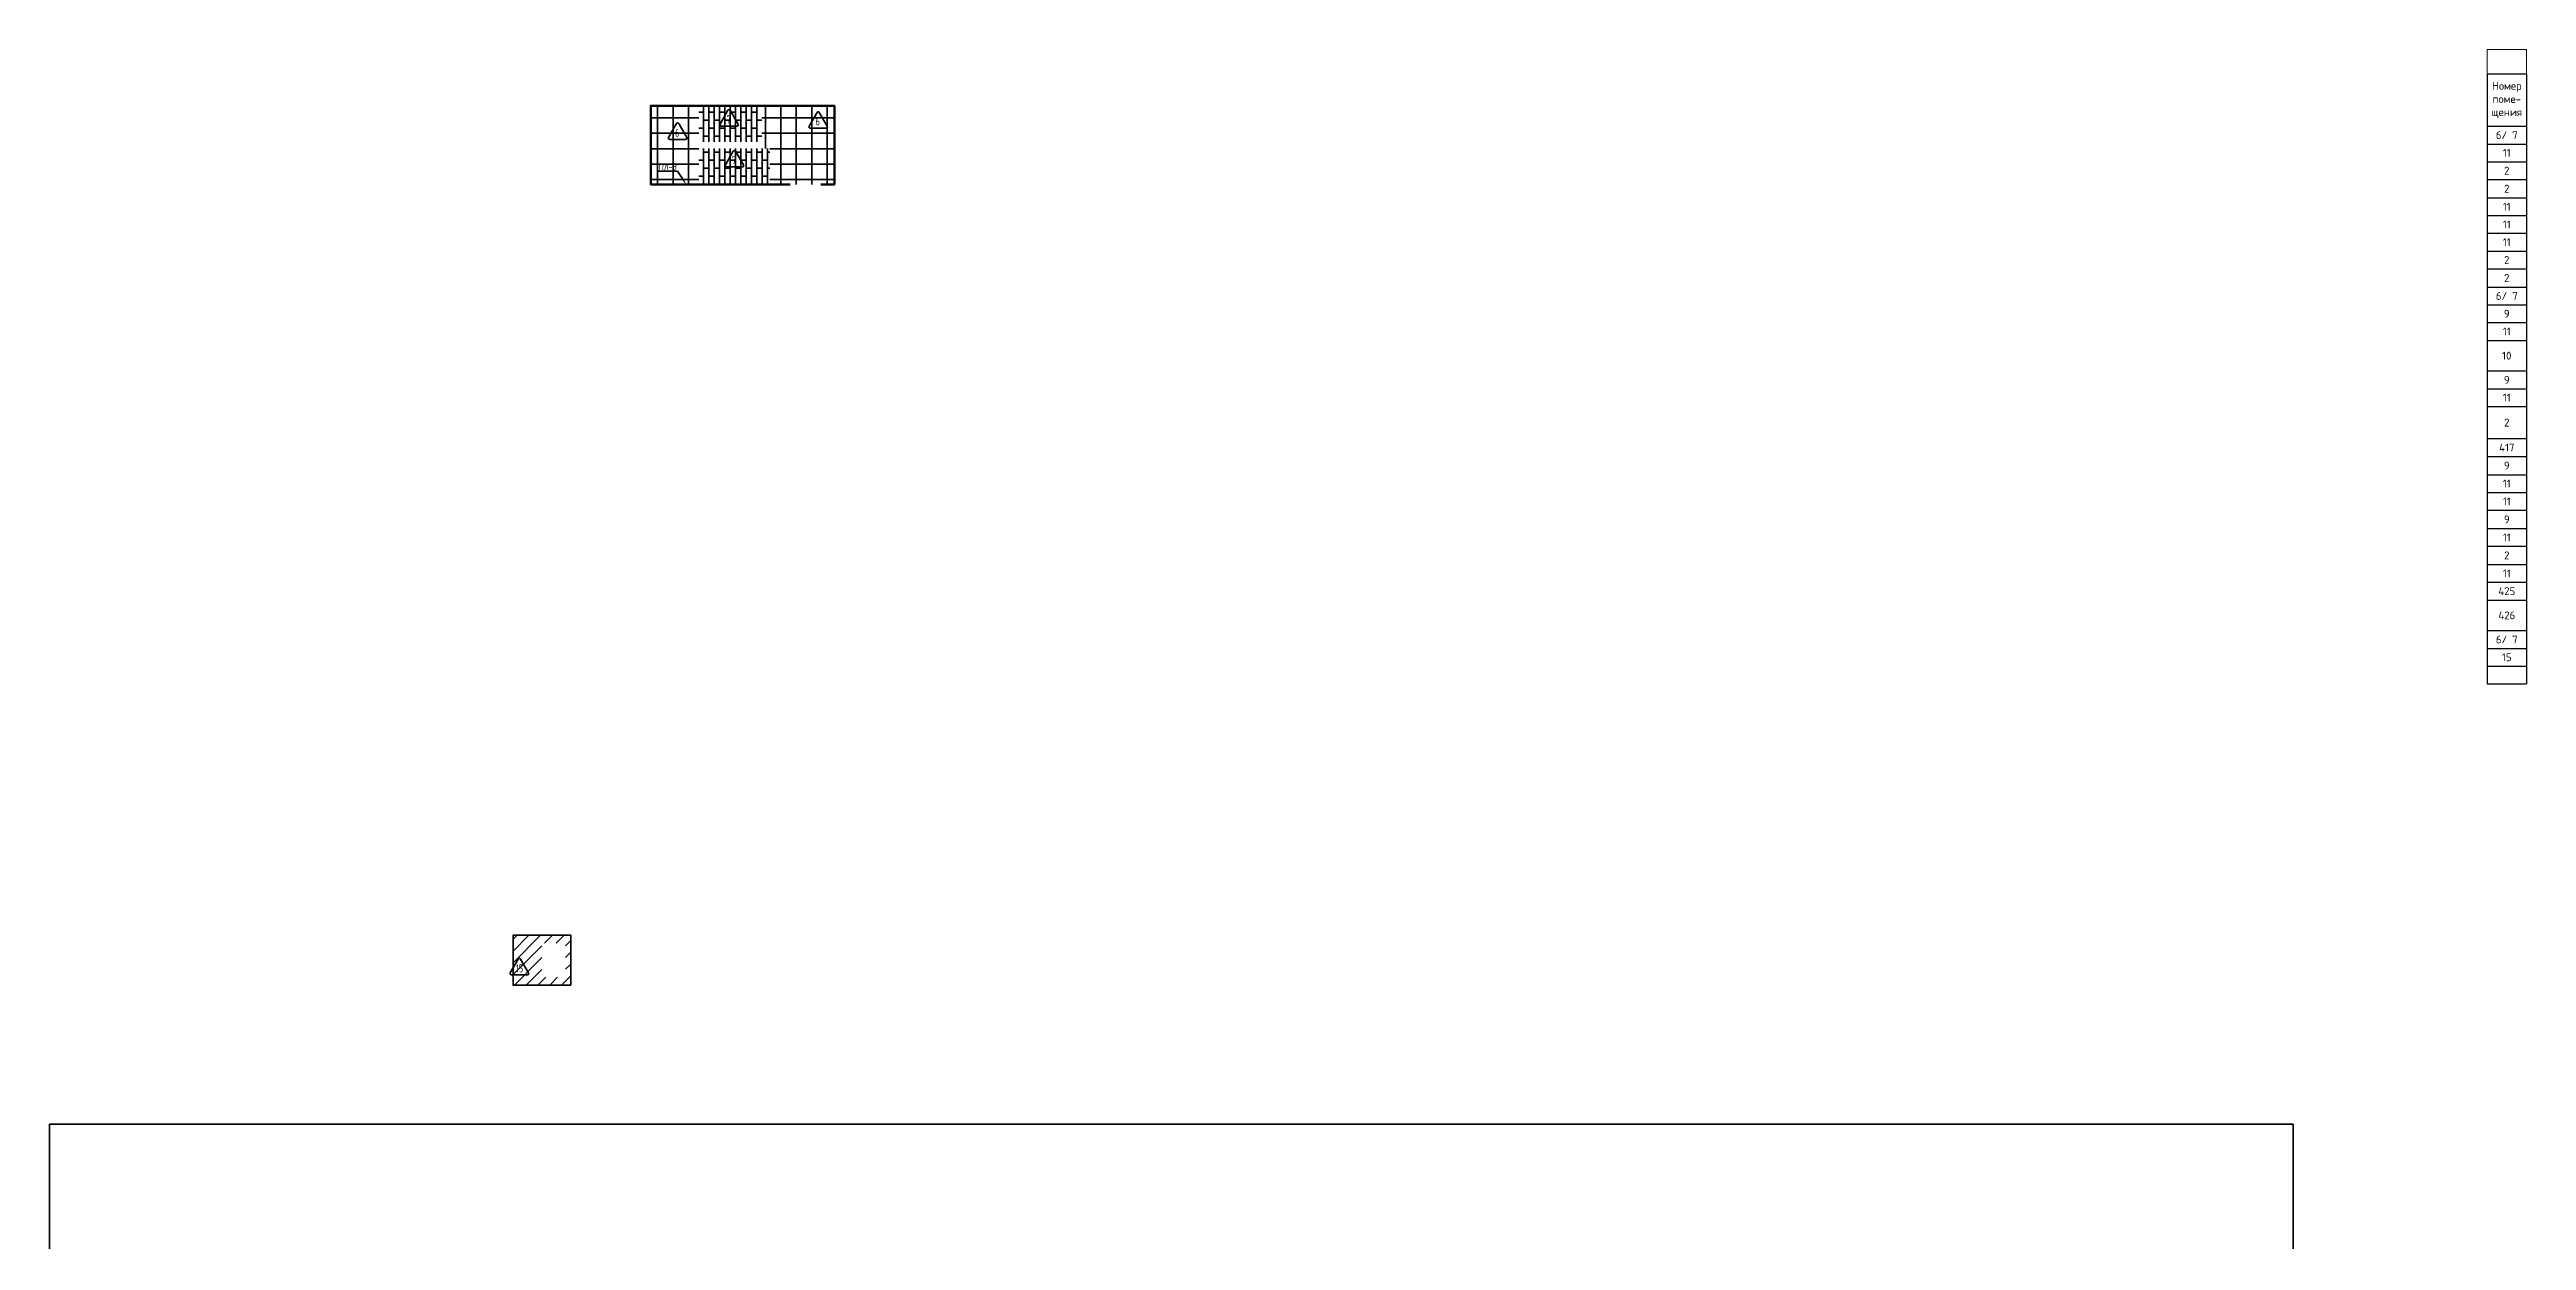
# Model space of a CAD drawing. Header units: millimetres. Extents: x -510890 to 418982, y -118257 to 141350.
# Drawn here: x 198910 to 293337, y -38893 to 6513 of the extents above; entities that cross this region are included whole.
import ezdxf
from ezdxf import colors
from ezdxf.entities.mleader import LeaderData, LeaderLine
from ezdxf.enums import TextEntityAlignment as Align
from ezdxf.math import Vec2, Vec3

# ---------------------------------------------------------------- set-up
doc = ezdxf.new("R2010")
doc.units = ezdxf.units.MM
doc.layers.add('АР_Площадь контур', color=220, linetype='Continuous', lineweight=35, plot=False)
doc.styles.add('ISOCPEUR', font='isocpeur.ttf', dxfattribs={"height": 800})
doc.styles.add('Архитект', font='isocpeur.ttf', dxfattribs={"width": 0.8, "oblique": 8})
pattern_1 = [(90, (2999.9, -126491.3), (-587.375, 0), []), (180, (2999.9, -126491.3), (-6e-14, -587.375), [])]
pattern_2 = [(90, (209610.45, -28798.6), (-203.2254, 1e-14), []), (180, (209610.45, -28798.6), (-203.2254, -304.8), [203.2254, -203.2254])]

# ---------------------------------------------------------------- blocks, each defined once
blk = doc.blocks.new('*T45')
at = {"layer": 'Defpoints', "color": 8, "linetype": 'ByBlock', "lineweight": 0, "transparency": 16777216}
for p, q in [((0, 0), (1500, 0)), ((0, 0), (0, -926)), ((1500, 0), (1500, -926))]:
    blk.add_line(p, q, dxfattribs=at)
at = {"layer": 'АР_Площадь контур', "color": 0, "linetype": 'ByBlock', "lineweight": 30, "transparency": 16777216}
for p, q in [((0, -926), (1500, -926)), ((0, -926), (0, -24186)), ((1500, -926), (1500, -24186)), ((0, -2926), (1500, -2926)), ((0, -24186), (1500, -24186))]:
    blk.add_line(p, q, dxfattribs=at)
at = {"layer": 'АР_Площадь контур', "color": 0, "linetype": 'ByBlock', "lineweight": -2, "transparency": 16777216}
for p, q in [((0, -3603), (1500, -3603)), ((0, -4280), (1500, -4280)), ((0, -4956), (1500, -4956)), ((0, -5653), (1500, -5653)), ((0, -6330), (1500, -6330)), ((0, -7007), (1500, -7007)), ((0, -7684), (1500, -7684)), ((0, -8361), (1500, -8361)), ((0, -9058), (1500, -9058)), ((0, -9735), (1500, -9735)), ((0, -10412), (1500, -10412)), ((0, -11089), (1500, -11089)), ((0, -12256), (1500, -12256)), ((0, -12933), (1500, -12933)), ((0, -13610), (1500, -13610)), ((0, -14836), (1500, -14836)), ((0, -15513), (1500, -15513)), ((0, -16210), (1500, -16210)), ((0, -16887), (1500, -16887)), ((0, -17564), (1500, -17564)), ((0, -18261), (1500, -18261)), ((0, -18938), (1500, -18938)), ((0, -19635), (1500, -19635)), ((0, -20312), (1500, -20312)), ((0, -20989), (1500, -20989)), ((0, -22156), (1500, -22156)), ((0, -22833), (1500, -22833)), ((0, -23510), (1500, -23510))]:
    blk.add_line(p, q, dxfattribs=at)
at = {"layer": 'АР_Площадь контур', "transparency": 16777216, "char_height": 300, "attachment_point": 5, "style": 'ISOCPEUR'}
for s, insert, width in [('Номер поме- щения', (750, -1926), 1400), ('6/ 7', (750, -3264), 1223.08), ('11', (750, -3941), 1223.08), ('2', (750, -4618), 1223.08), ('2', (750, -5305), 1223.08), ('11', (750, -5992), 1223.08), ('11', (750, -6669), 1223.08), ('11', (750, -7346), 1223.08), ('2', (750, -8023), 1223.08), ('6/ 7', (750, -9396), 1223.08), ('2', (750, -8710), 1223.08), ('9', (750, -10073), 1223.08), ('11', (750, -10750), 1223.08), ('10', (750, -11672), 1223.08), ('11', (750, -13271), 1223.08), ('9', (750, -12594), 1223.08), ('2', (750, -14223), 1223.08), ('417', (750, -15175), 1223.08), ('9', (750, -15862), 1223.08), ('11', (750, -16549), 1223.08), ('11', (750, -17226), 1223.08), ('9', (750, -17913), 1223.08), ('11', (750, -18600), 1223.08), ('11', (750, -19973), 1223.08), ('2', (750, -19286), 1223.08), ('425', (750, -20650), 1223.08), ('426', (750, -21572), 1223.08), ('6/ 7', (750, -22494), 1223.08), ('15', (750, -23171), 1223.08)]:
    blk.add_mtext(s, dxfattribs=dict(at, insert=insert, width=width))

msp = doc.modelspace()

# ---------------------------------------------------------------- hatches: boundary and pattern name
at = {"layer": 'АР_Площадь контур', "true_color": 0x000000}
h = msp.add_hatch(dxfattribs=at)
h.set_pattern_fill('ANSI37', color=18, scale=185, angle=45)
h.set_pattern_definition(pattern_1)
h.paths.add_polyline_path([(223669.2, 4369.4), (221829.2, 4369.4), (221829.2, 1369.4), (223669.2, 1369.4)])
at = {"layer": 'АР_Площадь контур', "true_color": 0xffffff}
h = msp.add_hatch(dxfattribs=at)
h.set_pattern_fill('AR-BRSTD', scale=3, angle=90)
h.set_pattern_definition(pattern_2)
h.paths.add_polyline_path([(223669.2, 4369.4), (226069.2, 4369.4), (226069.2, 2994.4), (223669.2, 2994.4)])
at = {"layer": 'АР_Площадь контур', "true_color": 0x000000}
h = msp.add_hatch(dxfattribs=at)
h.set_pattern_fill('ANSI37', color=18, scale=185, angle=45)
h.set_pattern_definition(pattern_1)
h.paths.add_polyline_path([(226069.2, 4369.4), (226069.2, 2744.4), (226369.2, 2744.4), (226369.2, 1369.4), (228829, 1369.4), (228829.5, 4369.4)])
at = {"layer": 'АР_Площадь контур', "true_color": 0xffffff}
h = msp.add_hatch(dxfattribs=at)
h.set_pattern_fill('AR-BRSTD', scale=3, angle=90)
h.set_pattern_definition(pattern_2)
h.paths.add_polyline_path([(223669.2, 2744.4), (226369.2, 2744.4), (226369.2, 1369.4), (223669.2, 1369.4)])
at = {"layer": 'АР_Площадь контур', "ltscale": 100}
h = msp.add_hatch(dxfattribs=at)
h.set_pattern_fill('ANSI31', color=30, scale=100)
h.set_pattern_definition([(45, (2999.9, -126491.32), (-224.5064, 224.5064), [])])
h.paths.add_polyline_path([(217679.2, -27555.7), (218580.5, -27555.6), (218579.8, -28855.6), (217678.6, -28855.7)], flags=16)
h.paths.add_polyline_path([(216579.3, -27255.6), (218779.2, -27255.7), (218779.2, -29155.6), (216579.3, -29155.6)])

# ---------------------------------------------------------------- linework, layer by layer
at = {"layer": 'АР_Площадь контур', "lineweight": 60}
msp.add_lwpolyline([(227150.2, 1369.4), (221829.2, 1369.4), (221829.2, 4369.4), (228829.5, 4369.4), (228829.5, 1369.4), (228317.5, 1369.4)], dxfattribs=at)
at = {"layer": 'АР_Площадь контур', "linetype": 'Continuous'}
for points in [[(224514.8, 3597.3), (225121, 3597.3, 0.5773495), (225164.3, 3672.3), (224861.2, 4197.3, 0.5773541), (224774.6, 4197.3), (224471.5, 3672.3, 0.5773491), (224514.8, 3597.3, 0.0000017)], [(227909.6, 3516.4), (228515.8, 3516.4, 0.5773495), (228559.1, 3591.4), (228256, 4116.4, 0.5773541), (228169.4, 4116.4), (227866.3, 3591.4, 0.5773491), (227909.6, 3516.4, 0.0000017)], [(222551.4, 3086.9), (223157.6, 3086.9, 0.5773495), (223200.9, 3161.9), (222897.8, 3686.9, 0.5773541), (222811.2, 3686.9), (222508.1, 3161.9, 0.5773491), (222551.4, 3086.9, 0.0000017)], [(224716.9, 2037.7), (225323.1, 2037.7, 0.5773495), (225366.4, 2112.7), (225063.3, 2637.7, 0.5773541), (224976.7, 2637.7), (224673.6, 2112.7, 0.5773491), (224716.9, 2037.7, 0.0000017)], [(216520.3, -28765.8), (217126.5, -28765.8, 0.5773495), (217169.8, -28690.8), (216866.7, -28165.8, 0.5773541), (216780.1, -28165.8), (216477, -28690.8, 0.5773491), (216520.3, -28765.8, 0.0000017)]]:
    msp.add_lwpolyline(points, format="xyb", dxfattribs=at)
at = {"layer": 'АР_Площадь контур', "color": 30, "ltscale": 100}
msp.add_lwpolyline([(216579.2, -27255.6), (218779.2, -27255.6), (218779.2, -29155.6), (216579.2, -29155.6)], close=True, dxfattribs=at)
at = {"layer": 'АР_Площадь контур', "ltscale": 40}
msp.add_lwpolyline([(284437.5, -118257.2), (198910.4, -118257.2), (198910.4, -34460), (284437.5, -34460)], close=True, dxfattribs=at)
msp.add_lwpolyline([(284437.5, -118257.2), (198910.4, -118257.2), (198910.4, -34460), (284437.5, -34460)], close=True, dxfattribs=at)

# ---------------------------------------------------------------- block references
msp.add_blockref('*T45', (291837.1, 6512.8))

# ---------------------------------------------------------------- texts
at = {"layer": 'АР_Площадь контур', "linetype": 'Continuous', "style": 'ISOCPEUR', "width": 0.7}
for s, p in [('7', (224801.2, 3699)), ('6', (228196, 3618.1)), ('6', (222837.8, 3188.6)), ('7', (225003.4, 2139.4)), ('15', (216828.8, -28669))]:
    msp.add_text(s, height=300, dxfattribs=at).set_placement(p, align=Align.CENTER)

# ---------------------------------------------------------------- leaders
at = {"layer": 'АР_Площадь контур'}
ml = msp.add_multileader_mtext('Standard', dxfattribs=at)
ml.set_content('Пл-3', color=256, style='Архитект')
ml.set_leader_properties(color=256, linetype='ByLayer', lineweight=-1)
ml.build(insert=Vec2(0, 0))
ml.multileader.update_dxf_attribs({"text_left_attachment_type": 6, "text_right_attachment_type": 6, "dogleg_length": 25, "arrow_head_size": 200})
ctx = ml.context
ctx.base_point, ctx.char_height, ctx.arrow_head_size, ctx.landing_gap_size, ctx.plane_origin = Vec3(222010.5, 1873.5), 250, 200, 100, Vec3(208284.2, 1891)
ctx.left_attachment, ctx.right_attachment = 6, 6
notes = []
notes.append((ctx, [(0, (1, 1, 0), (222845.8, 1873.5), (-1, 0), 25, [(1, [(223184.7, 1369.4)], 0, [])])]))
ctx.mtext.insert, ctx.mtext.width, ctx.mtext.defined_height, ctx.mtext.line_spacing_style, ctx.mtext.flow_direction = Vec3(222110.5, 2173.5), 3549.472, 1007.6, 2, 5
for ctx, leaders in notes:
    for number, flags, end, landing, length, lines in leaders:
        leader = LeaderData()
        leader.index, (leader.has_last_leader_line, leader.has_dogleg_vector, leader.attachment_direction) = number, flags
        leader.last_leader_point, leader.dogleg_vector, leader.dogleg_length = Vec3(end), Vec3(landing), length
        for number, points, colour, breaks in lines:
            line = LeaderLine()
            line.index, line.vertices, line.color, line.breaks = number, Vec3.list(points), colors.encode_raw_color(colour), breaks
            leader.lines.append(line)
        ctx.leaders.append(leader)

doc.saveas('drawing.dxf')
